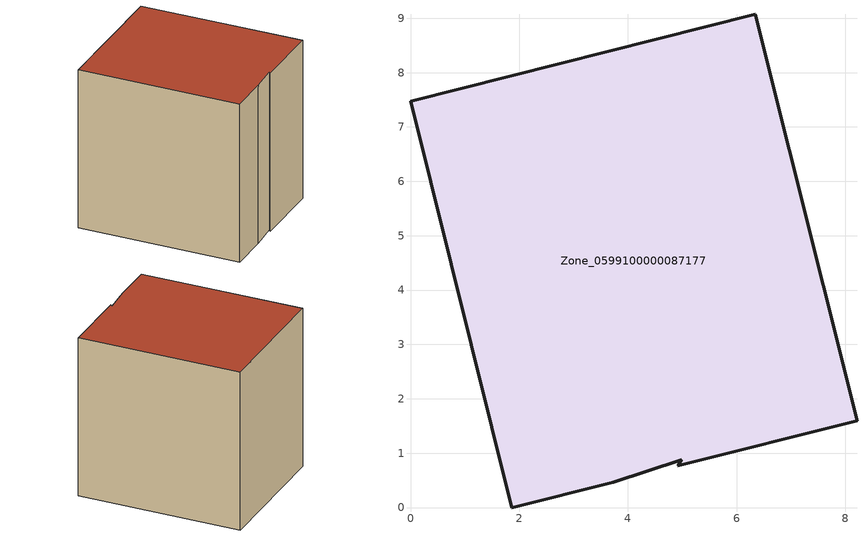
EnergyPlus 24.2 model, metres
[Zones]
Zone_0599100000087177
 floor ground (C_G): 8.21,1.59 4.92,0.77 4.99,0.88 3.73,0.47 1.86,0 0,7.47 6.34,9.07 z0
 wall outside (C_F): 3.73,0.47 4.99,0.88 4.92,0.77 8.21,1.59 6.34,9.07 0,7.47 1.86,0 3.73,0.47 z0:7.71
 roof outside (C_R): 4.92,0.77 8.21,1.59 6.34,9.07 0,7.47 1.86,0 3.73,0.47 4.99,0.88 z7.71
[BUILDING]
Pand.0599100000087177: North Axis=0; Terrain=City; Loads Convergence Tolerance Value=0.04; Temperature Convergence Tolerance Value=0.4; Solar Distribution=FullExterior; Maximum Number of Warmup Days=25; Minimum Number of Warmup Days=1
[Site:Location]
Rotterdam.The.Hague.AP_ZH_NLD Design_Conditions: Latitude=51.96; Longitude=4.45; Time Zone=1; Elevation=-4.5
[SITE:GROUNDTEMPERATURE:BUILDINGSURFACE]
18, 18, 18, 18, 18, 18, 18, 18, 18, 18, 18, 18
[MATERIAL] Thermal Absorptance=0.9; Solar Absorptance=0.7; Visible Absorptance=0.7
Name | Roughness | Thickness | Conductivity | Density | Specific Heat
G.TI.1946-1964 | MediumSmooth | 0.15 | 1 | 540 | 1210
F.TI.1946-1964 | Rough | 0.3 | 0.857143 | 1920 | 840
R.TI.1946-1964 | MediumRough | 0.2 | 0.277778 | 1500 | 1000
[CONSTRUCTION]
C_G: G.TI.1946-1964
C_F: F.TI.1946-1964
C_R: R.TI.1946-1964
[ZONE]
Zone_0599100000087177: Type=1; Multiplier=1; Ceiling Height=Autocalculate; Volume=Autocalculate; Floor Area=autocalculate; Part of Total Floor Area=Yes
[ZONEINFILTRATION:DESIGNFLOWRATE]
Infil_Zone_0599100000087177: Zone or ZoneList or Space or SpaceList=Zone_0599100000087177; Schedule=AlwaysOn; Design Flow Rate Calculation Method=Flow/Area; Flow Rate per Floor Area=0.003; Constant Term Coefficient=1; Temperature Term Coefficient=0; Velocity Term Coefficient=0; Velocity Squared Term Coefficient=0
[HVACTEMPLATE:ZONE:IDEALLOADSAIRSYSTEM]
Zone_0599100000087177: Maximum Heating Supply Air Temperature=50; Minimum Cooling Supply Air Temperature=13; Maximum Heating Supply Air Humidity Ratio=0.0156; Minimum Cooling Supply Air Humidity Ratio=0.0077; Heating Limit=NoLimit; Cooling Limit=NoLimit; Dehumidification Control Type=ConstantSensibleHeatRatio; Cooling Sensible Heat Ratio=0.7; Dehumidification Setpoint=60; Humidification Control Type=None; Humidification Setpoint=30; Outdoor Air Method=None; Outdoor Air Flow Rate per Person=0.00944; Outdoor Air Flow Rate per Zone Floor Area=0; Outdoor Air Flow Rate per Zone=0; Demand Controlled Ventilation Type=None; Outdoor Air Economizer Type=NoEconomizer; Heat Recovery Type=None; Sensible Heat Recovery Effectiveness=0.7; Latent Heat Recovery Effectiveness=0.65
[ZONECONTROL:THERMOSTAT]
ThermostatControl_Zone_0599100000087177: Zone or ZoneList=Zone_0599100000087177; Control Type Schedule=DualSetpointControlType; Control 1=Thermostat_Zone_0599100000087177; Temperature Difference Between Cutout And Setpoint=0
[THERMOSTATSETPOINT:DUALSETPOINT]
Thermostat_Zone_0599100000087177: Heating Setpoint Temperature Schedule=HeatingSetpoint_Zone_0599100000087177; Cooling Setpoint Temperature Schedule=CoolingSetpoint_Zone_0599100000087177
[SCHEDULE:COMPACT]
HeatingSetpoint_Zone_0599100000087177: Through: 12/31, For: AllDays, Until: 24:00, 21
CoolingSetpoint_Zone_0599100000087177: Through: 12/31, For: AllDays, Until: 24:00, 24
DualSetpointControlType: Through: 12/31, For: AllDays, Until: 24:00, 4
AlwaysOn: Through: 12/31, For: AllDays, Until: 24:00, 1
